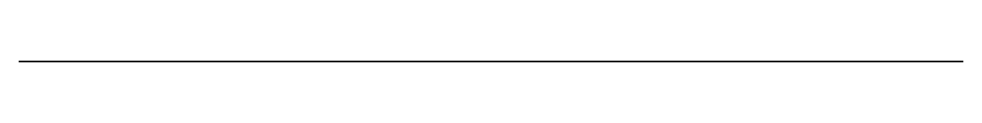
# Model space of a CAD drawing. Header units: centimetres. Extents: x -7 to 7, y 0 to 0.
import ezdxf

# ---------------------------------------------------------------- set-up
doc = ezdxf.new("R2010")
doc.units = ezdxf.units.CM
doc.header["$MEASUREMENT"] = 0
doc.layers.add('c0ntainer_TOP v1_Sketch1', color=7, linetype='Continuous')

msp = doc.modelspace()

# ---------------------------------------------------------------- linework, layer by layer
at = {"layer": 'c0ntainer_TOP v1_Sketch1'}
for p, q in [((7, 0, 4.6), (-7, 0, 4.6)), ((-7, 0, 5), (7, 0, 5)), ((-7, 0, 4.6), (-7, 0, 5)), ((7, 0, 5), (7, 0, 4.6))]:
    msp.add_line(p, q, dxfattribs=at)
msp.add_point((0, 0), dxfattribs=at)

doc.saveas('drawing.dxf')
